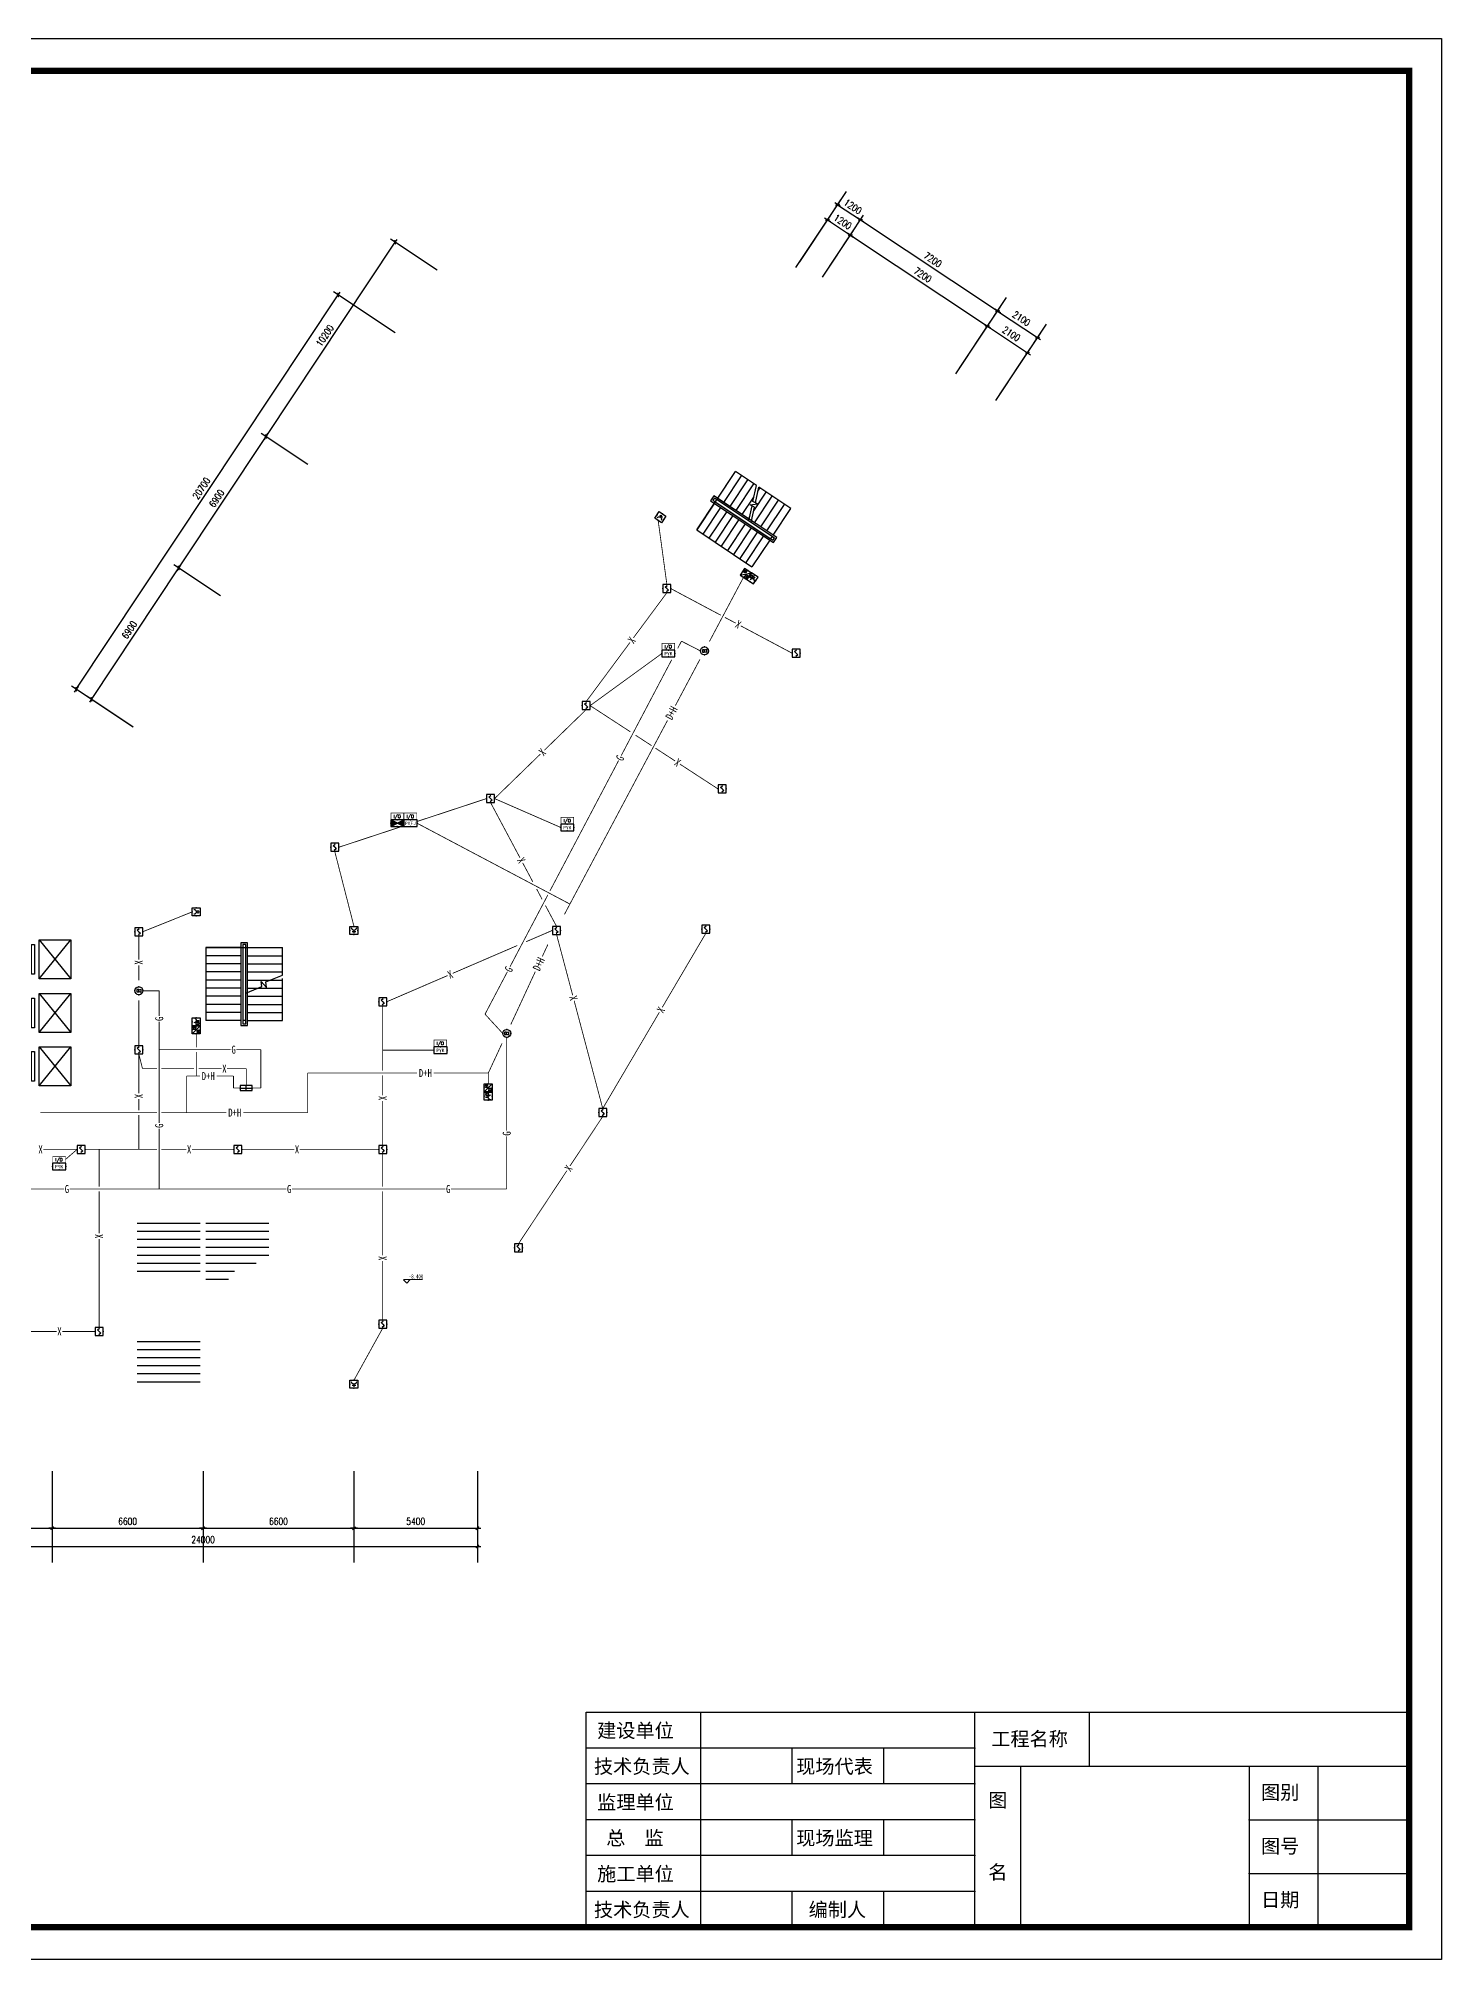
# Model space of a CAD drawing. Extents: x -149393 to 1177518, y -366685 to 296590.
# Drawn here: x 165280 to 226648, y -186685 to -102676 of the extents above; entities that cross this region are included whole.
import ezdxf
from ezdxf.enums import TextEntityAlignment as Align

# ---------------------------------------------------------------- set-up
doc = ezdxf.new("R2010")
doc.units = 0
doc.header["$LTSCALE"] = 1000
doc.header["$MEASUREMENT"] = 0
doc.linetypes.add('常规', pattern=[20, 10, 0, 10])
doc.layers.get('0').update_dxf_attribs({"linetype": 'CONTINUOUS'})
for name, color, linetype in [('AXIS', 3, 'CONTINUOUS'), ('DOTE', 1, 'CONTINUOUS'), ('EQUIP-消防', 3, 'CONTINUOUS'), ('EQUIP-箱柜', 3, 'CONTINUOUS'), ('PUB_TITLE', 253, 'CONTINUOUS'), ('SIG_TEXT', 7, 'CONTINUOUS'), ('STAIR', 2, 'CONTINUOUS'), ('TEL_SYMB', 3, 'CONTINUOUS'), ('TEL_TEXT', 7, 'CONTINUOUS'), ('WALL', 9, 'CONTINUOUS'), ('WIRE-消防', 3, '常规')]:
    doc.layers.add(name, color=color, linetype=linetype)
doc.styles.add('_TCH_LABEL', font='COMPLEX', dxfattribs={"bigfont": 'GBCBIG'})
doc.styles.add('_TEL_DIM', font='', dxfattribs={"width": 0.8, "height": 3.5})
doc.styles.add('DIM_FONT', font='SIMPLEX.shx', dxfattribs={"width": 0.8})
doc.styles.add('HZ', font='')
doc.styles.get("Standard").update_dxf_attribs({"font": 'gbenor.shx', "bigfont": 'gbcbig.shx'})
doc.styles.add('宋体', font='')
doc.styles.get('_TEL_DIM').set_extended_font_data('SimSun')
doc.styles.get('HZ').set_extended_font_data('SimSun')
doc.styles.get('宋体').set_extended_font_data('SimSun')
doc.dimstyles.new('DIMN', dxfattribs={"dimtxt": 300, "dimasz": 1, "dimexe": 250, "dimexo": 300, "dimgap": 150, "dimtad": 1, "dimdec": 0, "dimdsep": 46, "dimtxsty": 'DIM_FONT', "dimblk": '_DIMX', "dimcen": 2.5, "dimclrt": 7, "dimadec": 0, "dimazin": 0, "dimtfac": 1, "dimtdec": 0, "dimtix": 1, "dimtmove": 2, "dimatfit": 3, "dimldrblk": '_DIMX', "dimfxl": 1, "dimtolj": 1, "dimarcsym": 0})

# ---------------------------------------------------------------- blocks, each defined once
blk = doc.blocks.new('_DIMX')
blk.add_line((-150, 0), (150, 0))
at = {"const_width": 50}
blk.add_lwpolyline([(-70, -70), (70, 70)], dxfattribs=at)
blk = doc.blocks.new('A$C1AEF7971')
at = {"layer": 'STAIR', "color": 59}
for p, q in [((2324, 4191), (0, 2448)), ((2130, 2297), (1291, 3416)), ((2388, 2491), (1549, 3610)), ((2646, 2685), (1807, 3803)), ((2905, 2878), (2065, 3997)), ((3163, 3072), (2324, 4191)), ((2324, 4191), (4160, 1743)), ((1097, 1523), (258, 2642)), ((1355, 1716), (516, 2835)), ((3321, 3190), (681, 1211)), ((1614, 1910), (775, 3029)), ((3306, 3090), (782, 1197)), ((839, 1000), (3478, 2980)), ((853, 1101), (3378, 2994)), ((3206, 3015), (882, 1272)), ((1872, 2104), (1033, 3223)), ((1935, 1912), (3278, 2919)), ((3062, 2668), (3902, 1549)), ((3378, 2994), (3306, 3090)), ((3478, 2980), (3321, 3190)), ((3321, 2862), (4160, 1743)), ((839, 1329), (0, 2448)), ((954, 1176), (1832, 1835)), ((1771, 1700), (2611, 581)), ((1832, 1835), (2420, 1473)), ((1935, 1912), (2510, 1558)), ((2030, 1893), (2085, 1819)), ((2288, 2087), (2833, 1360)), ((2546, 2281), (3385, 1162)), ((2804, 2474), (3643, 1355)), ((3282, 1084), (4160, 1743)), ((681, 1211), (839, 1000)), ((782, 1197), (853, 1101)), ((954, 1176), (882, 1272)), ((997, 1119), (1836, 0)), ((1255, 1312), (2094, 194)), ((1513, 1506), (2352, 387)), ((1836, 0), (3179, 1007)), ((2280, 1559), (2869, 775)), ((2420, 1473), (2575, 1620)), ((2575, 1620), (2511, 1305)), ((2511, 1305), (2673, 1458)), ((2583, 1373), (3179, 1007)), ((2673, 1458), (3282, 1084)), ((3028, 1099), (3127, 968))]:
    blk.add_line(p, q, dxfattribs=at)
at = {"layer": 'TEL_SYMB', "color": 59, "elevation": 1793}
blk.add_lwpolyline([(312, 1763, 0, 0, 0), (3339, 4033, 0, 0, 0), (4292, 2761, 0, 0, 0), (2973, 1771, 95.6, 0, 0), (2686, 1556, 0, 0, 0)], format="xyseb", dxfattribs=at)
at = {"layer": 'TEL_SYMB', "color": 59}
blk.add_lwpolyline([(1266, 491, 0, 0, 0), (2141, 1148, 95.6, 0, 0), (2428, 1363, 0, 0, 0)], format="xyseb", dxfattribs=at)
blk = doc.blocks.new('$equip$00001423')
for p, q in [((0.75, 0.6), (-0.75, 0.6)), ((-0.75, 0.6), (-0.75, 0)), ((-0.75, 0.3), (0.75, 0.3)), ((-0.75, 0), (0.75, 0)), ((0, 0), (0, 0.6)), ((0.75, 0), (0.75, 0.6))]:
    blk.add_line(p, q)
for p in [(-0.75, 0.3), (0, 0.6), (0, 0), (0.75, 0.3)]:
    blk.add_point(p)
at = {"style": '_TCH_LABEL', "flags": 9}
blk.add_attdef('A', (0, 0), '', height=0.00002, dxfattribs=at)
blk = doc.blocks.new('$equip_U$00000103(cyc-PC)')
for p, q in [((0.5, 0.5), (-0.5, 0.5)), ((-0.5, 0.5), (-0.5, -0.5)), ((-0.2, 0.2), (0.05, 0.4)), ((0, 0), (-0.2, 0.2)), ((0, 0), (0.2, -0.2)), ((0.5, -0.5), (0.5, 0.5)), ((-0.5, -0.5), (0.5, -0.5)), ((0.2, -0.2), (-0.05, -0.4))]:
    blk.add_line(p, q)
for p in [(-0.5, 0), (0, 0.5), (0.5, 0), (0, -0.5)]:
    blk.add_point(p)
at = {"color": 7, "style": '_TEL_DIM', "flags": 1}
blk.add_attdef('A', text='', height=0.00002, dxfattribs=at).set_placement((0, 0), align=Align.MIDDLE_CENTER)
blk = doc.blocks.new('$equip_U$00000105(cyc-PC)')
for p, q in [((0.5, 1), (-0.5, 1)), ((-0.5, 1), (-0.5, 0)), ((-0.5, 0), (0.5, 0)), ((-0.17, 0.5), (-0.17, 0.15)), ((0.5, 0), (0.5, 1))]:
    blk.add_line(p, q)
for radius in [0.226, 0.113]:
    blk.add_circle((0.23, 0.36), radius)
blk.add_arc((-0.17, 0.8), 0.3, 180, 0)
for p in [(-0.5, 0.5), (0, 1), (0, 0), (0.5, 0.5)]:
    blk.add_point(p)
at = {"color": 7, "style": '_TEL_DIM', "flags": 1}
blk.add_attdef('A', text='', height=0.00002, dxfattribs=at).set_placement((0, 0), align=Align.MIDDLE_CENTER)
blk = doc.blocks.new('$equip_U$00000107(cyc-PC)')
for p, q in [((-0.5, 1), (-0.5, 0)), ((0.5, 1), (-0.5, 0)), ((0.5, 1), (-0.5, 1)), ((-0.5, 0), (0.5, 0)), ((-0.27, 0.87, 0), (-0.42, 0.87, 0)), ((-0.42, 0.87, 0), (-0.42, 0.57, 0)), ((-0.42, 0.57, 0), (-0.27, 0.57, 0)), ((-0.27, 0.82, 0), (-0.07, 0.92, 0)), ((-0.27, 0.57, 0), (-0.27, 0.87, 0)), ((-0.07, 0.52, 0), (-0.27, 0.62, 0)), ((-0.07, 0.92, 0), (-0.07, 0.52, 0)), ((0.11, 0.16), (0.34, 0.4)), ((0.11, 0.4), (0.34, 0.16)), ((0.5, 0), (0.5, 1))]:
    blk.add_line(p, q)
blk.add_circle((0.22, 0.28), 0.169)
for p in [(-0.5, 0.5), (0, 1), (0, 0), (0.5, 0.5)]:
    blk.add_point(p)
at = {"color": 7, "style": '_TEL_DIM', "flags": 1}
blk.add_attdef('A', text='', height=0.00002, dxfattribs=at).set_placement((0, 0), align=Align.MIDDLE_CENTER)
blk = doc.blocks.new('$equip$00001635')
for p, q in [((-0.01, -0.35, 0), (-0.26, -0.35, 0)), ((-0.26, -0.35, 0), (-0.26, -0.65, 0)), ((-0.26, -0.65, 0), (-0.01, -0.65, 0)), ((-0.01, -0.4, 0), (0.24, -0.3, 0)), ((-0.01, -0.65, 0), (-0.01, -0.35, 0)), ((0.24, -0.7, 0), (-0.01, -0.6, 0)), ((0.24, -0.3, 0), (0.24, -0.7, 0))]:
    blk.add_line(p, q)
blk.add_circle((0, -0.5), 0.5)
at = {"flags": 9}
blk.add_attdef('A', (0, 0), '', height=0.00002, dxfattribs=at)
blk.add_attdef('B', text='', height=0.4, dxfattribs=at).set_placement((0.85, -0.68), align=Align.MIDDLE_CENTER)
blk = doc.blocks.new('$equip_U$00000115(cyc-PC)')
for p in [(0.01, 0.5, 0), (-0.49, 0, 0), (0.01, -0.5, 0), (0.51, 0, 0)]:
    blk.add_point(p)
blk.add_blockref('$equip$00001635', (0.01, 0.5, 0))
at = {"color": 7, "style": '_TEL_DIM', "flags": 1}
blk.add_attdef('A', text='', height=0.00002, dxfattribs=at).set_placement((0, 0), align=Align.MIDDLE_CENTER)
blk = doc.blocks.new('$equip_U$00000302(cyc-PC)')
for p, q in [((0.5, 0.5), (-0.5, 0.5)), ((-0.5, 0.5), (-0.5, -0.5)), ((0, 0), (0, -0.35)), ((0.5, -0.5), (0.5, 0.5)), ((-0.5, -0.5), (0.5, -0.5)), ((-0.22, -0.17), (0.22, -0.17))]:
    blk.add_line(p, q)
blk.add_arc((0, 0.3), 0.3, 180, 0)
for p in [(-0.5, 0), (0, 0.5), (0.5, 0), (0, -0.5)]:
    blk.add_point(p)
at = {"color": 7, "style": '_TEL_DIM', "flags": 1}
blk.add_attdef('A', text='', height=0.00002, dxfattribs=at).set_placement((0, 0), align=Align.MIDDLE_CENTER)
blk = doc.blocks.new('$equip_U$00000093(zhengbolin)')
at = {"color": 0, "linetype": 'Continuous', "const_width": 0.0557}
blk.add_lwpolyline([(0.65, 0.65), (-0.65, 0.65), (-0.65, 0), (0.65, 0)], close=True, dxfattribs=at)
at = {"color": 7, "style": '_TCH_LABEL'}
blk.add_attdef('$TEXT$', text='', height=0.334, dxfattribs=at).set_placement((-0.01, 0.3), align=Align.MIDDLE_CENTER)
at = {"color": 7, "style": '_TEL_DIM', "flags": 1}
for tag in ['A', 'REMARK']:
    blk.add_attdef(tag, text='', height=0.000025, dxfattribs=at).set_placement((0, 0), align=Align.MIDDLE_CENTER)
blk = doc.blocks.new('$equip$00001929')
for p, q in [((0.65, 0.65), (-0.65, 0.65)), ((-0.65, 0.65), (-0.65, 0)), ((-0.65, 0), (0.65, 0)), ((0.65, 0), (0.65, 0.65))]:
    blk.add_line(p, q)
for p in [(-0.65, 0.33), (0, 0.65), (0, 0), (0.65, 0.33)]:
    blk.add_point(p)
at = {"color": 7, "style": '_TEL_DIM'}
blk.add_attdef('$TEXT$', text='', height=0.34, dxfattribs=at).set_placement((0.01, 0.34), align=Align.MIDDLE_CENTER)
at = {"color": 7, "style": '_TEL_DIM', "flags": 1}
blk.add_attdef('A', text='', height=0.00002, dxfattribs=at).set_placement((0, 0), align=Align.MIDDLE_CENTER)
blk = doc.blocks.new('$equip$00001917')
for p, q in [((0.65, 0.33), (-0.65, 0.33)), ((0.65, 0.33), (-0.65, -0.33)), ((-0.65, 0.33), (0.65, -0.33)), ((-0.65, 0.33), (-0.65, -0.33)), ((0.65, -0.33), (0.65, 0.33)), ((-0.65, -0.33), (0.65, -0.33))]:
    blk.add_line(p, q)
for p in [(-0.65, 0), (0, 0.33), (0.65, 0), (0, -0.33)]:
    blk.add_point(p)
for points in [[(-0.65, 0.33), (0, 0), (-0.65, -0.33)], [(0.65, 0.33), (0, 0), (0.65, -0.33)]]:
    blk.add_solid(points)
at = {"layer": 'TEL_TEXT', "style": '_TEL_DIM', "flags": 1}
blk.add_attdef('A', text='', height=0.00002, dxfattribs=at).set_placement((0, 0), align=Align.MIDDLE_CENTER)
blk = doc.blocks.new('会签栏')
at = {"layer": 'PUB_TITLE', "color": 4, "lineweight": 30}
blk.add_lwpolyline([(-18000, 0), (-18000, 4700), (0, 4700)], dxfattribs=at)
at = {"layer": 'PUB_TITLE', "color": 4}
for points in [[(-15500, 4700), (-15500, 0)], [(-9500, 0), (-9500, 4700)], [(-7000, 4700), (-7000, 3525)], [(-9500, 3917), (-18000, 3917)], [(-13500, 3917), (-13500, 3133)], [(-11500, 3917), (-11500, 3133)], [(-9500, 3525), (0, 3525)], [(-8500, 3525), (-8500, 0)], [(-3500, 3525), (-3500, 0)], [(-2000, 3525), (-2000, 0)], [(-9500, 3133), (-18000, 3133)], [(-9500, 2350), (-18000, 2350)], [(-13500, 2350), (-13500, 1567)], [(-11500, 2350), (-11500, 1567)], [(-3500, 2350), (0, 2350)], [(-9500, 1567), (-18000, 1567)], [(-3500, 1175), (0, 1175)], [(-9500, 783), (-18000, 783)], [(-13500, 783), (-13500, 0)], [(-11500, 783), (-11500, 0)]]:
    blk.add_lwpolyline(points, dxfattribs=at)
at = {"layer": 'PUB_TITLE'}
for p in [(-9500, 3917), (-9500, 3133), (-9500, 2350), (-9500, 1567), (-3500, 1175), (-9500, 783)]:
    blk.add_point(p, dxfattribs=at)
at = {"layer": 'PUB_TITLE', "color": 4}
blk.add_point((-3500, 2350), dxfattribs=at)
at = {"lineweight": -3, "style": '宋体'}
for s, p in [('建设单位', (-17758, 4147)), ('工程名称', (-9140, 3965)), ('技术负责人', (-17828, 3363)), ('现场代表', (-13405, 3363)), ('图', (-9206, 2624)), ('图别', (-3241, 2796)), ('监理单位', (-17758, 2580)), ('总  监', (-17560, 1797)), ('现场监理', (-13405, 1797)), ('图号', (-3241, 1621)), ('施工单位', (-17758, 1013)), ('名', (-9206, 1049)), ('技术负责人', (-17828, 230)), ('编制人', (-13134, 230)), ('日期', (-3241, 446))]:
    blk.add_text(s, height=307, dxfattribs=at).set_placement(p)
blk = doc.blocks.new('GJGHJGHJ')
at = {"color": 59}
for p, q in [((164876.1, -78848.7), (166266.3, -80548.7)), ((164876.1, -80548.7), (166266.3, -78848.7)), ((162822, -80787.4), (161986.9, -80787.8)), ((161986.9, -80787.8), (162135.3, -80937.7)), ((162135.3, -80937.7), (162287.4, -80787.6)), ((164876.1, -81188.7), (166266.3, -82888.7)), ((164876.1, -82888.7), (166266.3, -81188.7)), ((164876.1, -83528.7), (166266.3, -85228.7)), ((164876.1, -85228.7), (166266.3, -83528.7)), ((181648.8, -93703.3), (180813.6, -93703.8)), ((180813.6, -93703.8), (180962.1, -93853.6)), ((180962.1, -93853.6), (181114.2, -93703.6))]:
    blk.add_line(p, q, dxfattribs=at)
for points in [[(164876.1, -78848.7), (166266.3, -78848.7), (166266.3, -80548.7), (164876.1, -80548.7)], [(164546.1, -79048.7), (164674.6, -79048.7), (164674.6, -80348.7), (164546.1, -80348.7)], [(164546.1, -81388.7), (164674.6, -81388.7), (164674.6, -82688.7), (164546.1, -82688.7)], [(164876.1, -81188.7), (166266.3, -81188.7), (166266.3, -82888.7), (164876.1, -82888.7)], [(164546.1, -83728.7), (164674.6, -83728.7), (164674.6, -85028.7), (164546.1, -85028.7)], [(164876.1, -83528.7), (166266.3, -83528.7), (166266.3, -85228.7), (164876.1, -85228.7)]]:
    blk.add_lwpolyline(points, close=True, dxfattribs=at)
at = {"layer": 'AXIS'}
for p, q in [((197977, -49445.7), (200190.6, -46114)), ((204973.6, -54094.2), (207187.1, -50762.5)), ((206722.7, -55256.3), (208936.3, -51924.6)), ((132126.5, -64889.7), (128926.5, -67289.7)), ((134106.5, -67529.7), (130906.5, -69929.7)), ((134106.5, -67529.7), (130906.5, -69929.7)), ((139146.5, -74249.7), (135946.5, -76649.7)), ((133771.7, -78948.7), (129771.7, -78948.7)), ((143466.5, -80009.7), (140266.5, -82409.7)), ((133771.7, -85548.7), (129771.7, -85548.7)), ((133771.7, -85548.7), (129771.7, -85548.7)), ((133771.7, -90948.7), (129771.7, -90948.7)), ((133771.7, -90948.7), (129771.7, -90948.7)), ((133771.7, -98748.7), (129771.7, -98748.7)), ((160049.8, -102074.4), (160049.8, -106074.4)), ((165449.8, -102074.4), (165449.8, -106074.4)), ((172049.8, -102074.4), (172049.8, -106074.4)), ((178649.8, -102074.4), (178649.8, -106074.4)), ((184049.8, -102074.4), (184049.8, -106074.4))]:
    blk.add_line(p, q, dxfattribs=at)
at = {"layer": 'DOTE', "color": 59}
for p, q in [((171929.8, -91248.7), (169169.8, -91248.7)), ((174929.8, -91248.7), (172169.8, -91248.7)), ((171929.8, -91598.7), (169169.8, -91598.7)), ((171929.8, -91948.7), (169169.8, -91948.7)), ((171929.8, -92298.7), (169169.8, -92298.7)), ((174929.8, -91598.7), (172169.8, -91598.7)), ((174929.8, -91948.7), (172169.8, -91948.7)), ((174929.8, -92298.7), (172169.8, -92298.7)), ((171929.8, -92648.7), (169169.8, -92648.7)), ((171929.8, -92998.7), (169169.8, -92998.7)), ((174929.8, -92648.7), (172169.8, -92648.7)), ((174373.5, -92998.7), (172169.8, -92998.7)), ((171929.8, -93348.7), (169169.8, -93348.7)), ((173419.4, -93348.7), (172169.8, -93348.7)), ((173156.1, -93698.7), (172169.8, -93698.7)), ((171929.8, -96428.7), (169169.8, -96428.7)), ((171929.8, -96778.7), (169169.8, -96778.7)), ((171929.8, -97128.7), (169169.8, -97128.7)), ((171929.8, -97478.7), (169169.8, -97478.7)), ((171929.8, -97828.7), (169169.8, -97828.7)), ((171929.8, -98178.7), (169169.8, -98178.7))]:
    blk.add_line(p, q, dxfattribs=at)
at = {"layer": 'STAIR', "color": 59}
for p, q in [((143632.5, -56410.1), (141308.9, -58152.9)), ((143697.1, -58109.9), (142858, -56991.1)), ((143955.3, -57916.2), (143116.2, -56797.4)), ((144213.5, -57722.6), (143374.4, -56603.8)), ((144471.7, -57529), (143632.5, -56410.1)), ((143632.5, -56410.1), (145468.5, -58858.1)), ((142406.2, -59078.1), (141567, -57959.3)), ((142664.3, -58884.4), (141825.2, -57765.6)), ((144629.4, -57410.6), (141990.2, -59390.1)), ((142922.5, -58690.8), (142083.4, -57572)), ((144615.1, -57511), (142090.6, -59404.4)), ((142148, -59600.4), (144787.2, -57621)), ((142162.3, -59500), (144686.8, -57606.7)), ((144514.7, -57586.3), (142191, -59329.1)), ((143180.7, -58497.2), (142341.6, -57378.3)), ((143438.9, -58303.5), (142599.8, -57184.7)), ((143243.6, -58689.1), (144586.4, -57682)), ((144371.2, -57933), (145210.4, -59051.8)), ((144686.8, -57606.7), (144615.1, -57511)), ((144787.2, -57621), (144629.4, -57410.6)), ((144629.4, -57739.3), (145468.5, -58858.1)), ((142148, -59271.7), (141308.9, -58152.9)), ((142262.7, -59424.7), (143140.8, -58766.2)), ((143140.8, -58766.2), (143729.2, -59127.7)), ((143243.6, -58689.1), (143819.1, -59042.7)), ((143338.5, -58707.5), (143393.9, -58781.4)), ((143596.7, -58513.9), (144142.2, -59241.2)), ((143854.9, -58320.3), (144694, -59439.1)), ((144113.1, -58126.6), (144952.2, -59245.4)), ((141990.2, -59390.1), (142148, -59600.4)), ((142090.6, -59404.4), (142162.3, -59500)), ((142262.7, -59424.7), (142191, -59329.1)), ((142305.7, -59482.1), (143144.9, -60600.9)), ((142563.9, -59288.5), (143403, -60407.3)), ((142822.1, -59094.8), (143661.2, -60213.6)), ((143080.3, -58901.2), (143919.4, -60020)), ((143144.9, -60600.9), (144487.7, -59593.8)), ((143589.1, -59041.6), (144177.6, -59826.3)), ((143729.2, -59127.7), (143884.1, -58981.1)), ((143884.1, -58981.1), (143819.6, -59296.1)), ((143819.6, -59296.1), (143981.7, -59142.6)), ((143891.9, -59227.7), (144487.7, -59593.8)), ((143981.7, -59142.6), (144590.5, -59516.7)), ((144337.3, -59501.4), (144435.8, -59632.7)), ((144590.5, -59516.7), (145468.5, -58858.1)), ((172169.8, -79185.4), (172169.8, -82374.8)), ((173705.4, -79185.4), (172169.8, -79185.4)), ((172169.8, -79185.4), (175529.8, -79185.4)), ((173705.4, -79539.8), (172169.8, -79539.8)), ((173994.1, -78968.9), (173705.4, -78968.9)), ((173705.4, -78968.9), (173705.4, -82591.4)), ((173915.4, -79047.6), (173784.1, -79047.6)), ((173784.1, -79047.6), (173784.1, -82512.6)), ((173784.1, -79185.4), (173784.1, -82374.8)), ((173915.4, -82512.6), (173915.4, -79047.6)), ((173915.4, -81028.5), (173915.4, -79185.4)), ((173994.1, -82591.4), (173994.1, -78968.9)), ((173994.1, -79185.4), (175529.8, -79185.4)), ((173994.1, -79539.8), (175529.8, -79539.8)), ((175529.8, -80390.6), (175529.8, -79185.4)), ((173705.4, -79894.2), (172169.8, -79894.2)), ((173705.4, -80248.6), (172169.8, -80248.6)), ((173705.4, -80602.9), (172169.8, -80602.9)), ((173994.1, -79894.2), (175529.8, -79894.2)), ((173994.1, -80248.6), (175529.8, -80248.6)), ((173994.1, -80602.9), (174992.4, -80602.9)), ((174800.1, -80678.9), (175529.8, -80390.6)), ((174992.4, -80602.9), (175529.8, -80602.9)), ((175529.8, -82374.8), (175529.8, -80531.7)), ((173705.4, -80957.3), (172169.8, -80957.3)), ((173705.4, -81311.7), (172169.8, -81311.7)), ((173915.4, -81169.6), (174620.7, -80890.9)), ((173915.4, -82374.8), (173915.4, -81169.6)), ((173994.1, -80957.3), (174452.7, -80957.3)), ((173994.1, -81311.7), (175529.8, -81311.7)), ((174452.7, -80957.3), (175529.8, -80957.3)), ((174620.7, -80890.9), (174593.9, -80658.3)), ((174593.9, -80658.3), (174828.1, -80922.4)), ((174828.1, -80922.4), (174800.1, -80678.9)), ((173705.4, -81666.1), (172169.8, -81666.1)), ((173705.4, -82020.4), (172169.8, -82020.4)), ((173994.1, -81666.1), (175529.8, -81666.1)), ((173994.1, -82020.4), (175529.8, -82020.4)), ((173705.4, -82374.8), (172169.8, -82374.8)), ((173705.4, -82591.4), (173994.1, -82591.4)), ((173915.4, -82374.8), (173784.1, -82374.8)), ((173784.1, -82512.6), (173915.4, -82512.6)), ((173994.1, -82374.8), (175529.8, -82374.8)), ((157349.8, -83858), (156488.7, -85259.5)), ((159116.9, -86404.1), (157285.6, -83962.6)), ((159068.3, -86140), (157349.8, -83858)), ((155874.5, -86259), (157879.9, -84754.9)), ((156544.8, -85318.7), (157669.9, -84474.9)), ((156871.8, -84636), (157459.9, -84194.9)), ((156264.3, -85624.6), (155461.7, -86930.8)), ((155545.8, -86943), (158089.9, -85034.9)), ((155755.8, -87223), (158299.9, -85314.9)), ((155965.7, -87503), (158509.9, -85594.9)), ((156737.7, -85522.5), (156030.7, -85377.8)), ((156030.7, -85377.8), (156264.3, -85624.6)), ((156488.7, -85259.5), (156737.7, -85522.5)), ((153937.6, -89899.1), (158929.9, -86154.9)), ((156175.7, -87783.1), (158719.9, -85874.9)), ((156714.5, -87379), (158719.9, -85874.9)), ((152953.8, -88887), (155449.8, -87015)), ((153259.8, -89095), (155659.8, -87295)), ((155413.7, -86966.8), (155509.7, -86894.8)), ((156289.6, -88135.1), (155413.7, -86966.8)), ((156385.6, -88063.1), (155509.7, -86894.8)), ((153469.7, -89375.1), (155869.7, -87575)), ((153679.6, -89655.1), (156079.7, -87855.1)), ((153737.1, -89931.8), (152953.8, -88887)), ((153833.1, -89859.8), (153049.8, -88815))]:
    blk.add_line(p, q, dxfattribs=at)
at = {"layer": 'TEL_SYMB', "color": 59, "elevation": 1793}
blk.add_lwpolyline([(141620.8, -58837.8, 0, 0, 0), (144647.4, -56567.9, 0, 0, 0), (145601.2, -57839.7, 0, 0, 0), (144281.6, -58829.5, 95.6, 0, 0), (143994.7, -59044.6, 0, 0, 0)], format="xyseb", dxfattribs=at)
at = {"layer": 'TEL_SYMB', "color": 59}
for points in [[(142574.7, -60109.6, 0, 0, 0), (143449.7, -59453.4, 95.6, 0, 0), (143736.5, -59238.3, 0, 0, 0)], [(174722.6, -82552, 0, 0, 0), (174722.6, -81351.1, 105, 0, 0), (174722.6, -80957.3, 0, 0, 0)]]:
    blk.add_lwpolyline(points, format="xyseb", dxfattribs=at)
at = {"rotation": 109.501830446718}
blk.add_blockref('A$C1AEF7971', (198364.8, -61709.4), dxfattribs=at)
at = {"color": 59, "style": 'HZ', "width": 0.7}
for p in [(162223.3, -80739.8), (181050, -93655.8)]:
    blk.add_text('-8.400', height=183.52, dxfattribs=at).set_placement(p)
at = {"layer": 'AXIS'}
for p1, p2, distance in [((197977, -49445.7), (198976.5, -50109.7), 3300), ((197977, -49445.7), (198976.5, -50109.7), 2500), ((141257.6, -51492.6), (142857.6, -50292.6), 3300), ((198976.5, -50109.7), (204973.6, -54094.2), 3300), ((198976.5, -50109.7), (204973.6, -54094.2), 2500), ((135977.6, -55452.6), (141257.6, -51492.6), 3300), ((141257.6, -51492.6), (142857.6, -50292.6), 2500), ((176886.5, -58217.8), (182531.1, -49722), 2500), ((135977.6, -55452.6), (141257.6, -51492.6), 2500), ((169249.7, -69712.2), (180704.9, -52470.7), 3300), ((204973.6, -54094.2), (206722.7, -55256.3), 3300), ((204973.6, -54094.2), (206722.7, -55256.3), 2500), ((130697.6, -59412.6), (135977.6, -55452.6), 3300), ((130697.6, -59412.6), (135977.6, -55452.6), 2500), ((173068.1, -63965), (176886.5, -58217.8), 2500), ((169249.7, -69712.2), (173068.1, -63965), 2500), ((132126.5, -64889.7), (152106.6, -91529.7), -3300), ((132126.5, -64889.7), (134106.5, -67529.7), -2500), ((134106.5, -67529.7), (139146.5, -74249.7), -2500), ((139146.5, -74249.7), (143466.5, -80009.7), -2500), ((133471.7, -98748.7), (133471.7, -78948.7), 3000), ((133771.7, -85548.7), (133771.7, -78948.7), 2500), ((143466.5, -80009.7), (147786.5, -85769.7), -2500), ((133771.7, -90948.7), (133771.7, -85548.7), 2500), ((147786.5, -85769.7), (152106.6, -91529.7), -2500), ((133771.7, -98748.7), (133771.7, -90948.7), 2500), ((160049.8, -102074.4), (165449.8, -102074.4), -2500), ((160049.8, -102074.4), (184049.8, -102074.4), -3300), ((165449.8, -102074.4), (172049.8, -102074.4), -2500), ((172049.8, -102074.4), (178649.8, -102074.4), -2500), ((178649.8, -102074.4), (184049.8, -102074.4), -2500)]:
    blk.add_aligned_dim(p1=p1, p2=p2, distance=distance, dimstyle='DIMN', dxfattribs=at).render()

msp = doc.modelspace()

# ---------------------------------------------------------------- linework, layer by layer
at = {"layer": 'PUB_TITLE'}
msp.add_lwpolyline([(107847.9, -102676.1), (226647.9, -102676.1), (226647.9, -186684.6), (107847.9, -186684.6)], close=True, dxfattribs=at)
at = {"layer": 'PUB_TITLE', "const_width": 270.7}
msp.add_lwpolyline([(114919.4, -104090.4), (225233.6, -104090.4), (225233.6, -185270.4), (114919.4, -185270.4), (114919.4, -104090.4)], close=True, dxfattribs=at)
at = {"layer": 'WIRE-消防', "linetype": '常规', "const_width": 35}
for points in [[(192767.6, -126561.8), (192385.6, -123758.5)], [(192942.6, -126736.8), (195124.1, -127898.2)], [(191300.4, -128891.2), (192767.6, -126911.8)], [(195300.7, -127992.1), (195778.1, -128246.3)], [(195993.7, -128361.1), (198243.7, -129558.8)], [(189235.7, -131676.7), (191154.9, -129087.4)], [(189410.7, -131851.7), (192544.5, -129573.9)], [(189410.7, -131851.7), (191169.7, -132997.6)], [(189235.7, -132026.7), (187407.4, -133802.1)], [(191398.6, -133146.7), (192094.2, -133599.8)], [(187232.2, -133972.3), (185230.3, -135916.4)], [(192262.5, -133709.4), (193130.9, -134275.2)], [(193335.6, -134408.5), (195006.1, -135496.7)], [(184880.3, -135916.4), (181833.5, -136919.7)], [(186343.2, -138507.6), (185055.3, -136091.4)], [(185230.3, -135916.4), (188123.7, -137179.3)], [(181183.5, -137133.7), (178414.1, -138045.6)], [(179081.2, -141503.3), (178239.1, -138220.6)], [(186902.8, -139557.4), (186458.1, -138723.2)], [(187311.2, -140323.6), (187070.7, -139872.4)], [(169845.2, -141737.8), (172011.2, -140870)], [(187939.7, -141502.9), (187455.7, -140594.7)], [(169670.2, -141912.8), (169670.2, -142958.1)], [(186613.2, -142174), (187764.7, -141677.9)], [(188648.2, -144523.1), (187939.7, -141852.9)], [(192561.2, -145050.4), (194473.5, -141800.7)], [(183399.1, -143558.7), (186222.6, -142342.3)], [(169670.2, -143202.4), (169670.2, -143858.9)], [(180511.8, -144802.6), (183174.8, -143655.3)], [(169670.2, -144734), (169670.2, -146728.5)], [(180336.8, -147817.7), (180336.8, -144977.6)], [(189960.6, -149469.6), (188710.9, -144759.2)], [(189960.6, -149469.6), (192437.3, -145260.9)], [(182573.4, -146917.4), (180336.8, -146917.4)], [(169670.2, -147078.5), (169670.2, -148806)], [(169670.2, -147078.5), (169833.9, -147726.5)], [(170462.9, -147726.5), (169833.9, -147726.5)], [(172086.2, -147726.5), (170662.9, -147726.5)], [(173290.3, -147726.5), (172286.2, -147726.5)], [(174371.2, -147726.5), (173534.6, -147726.5)], [(174371.2, -148468.2), (174371.2, -147726.5)], [(180336.8, -148891.9), (180336.8, -148017.7)], [(169670.2, -149050.3), (169670.2, -149547.2)], [(180336.8, -151083.5), (180336.8, -149136.1)], [(169670.2, -149747.2), (169670.2, -151258.5)], [(188529.3, -151980.9), (189960.6, -149819.6)], [(165495.7, -151258.5), (166971.8, -151258.5)], [(166465, -151695.5), (166971.8, -151258.5)], [(167321.8, -151258.5), (170462.9, -151258.5)], [(167934.4, -152889.3), (167934.4, -151258.5)], [(170662.9, -151258.5), (171749.3, -151258.5)], [(171993.6, -151258.5), (173825, -151258.5)], [(174175, -151258.5), (176468, -151258.5)], [(176712.2, -151258.5), (180161.8, -151258.5)], [(180336.8, -152889.3), (180336.8, -151433.5)], [(186272.7, -155388.4), (188394.5, -152184.5)], [(167934.4, -154932.9), (167934.4, -153089.3)], [(180336.8, -155892.8), (180336.8, -153089.3)], [(167934.4, -159043.6), (167934.4, -155177.2)], [(180336.8, -158727.4), (180336.8, -156137)], [(162913.9, -159218.6), (166078.3, -159218.6)], [(166322.5, -159218.6), (167759.4, -159218.6)], [(179081.2, -161348.2), (180336.8, -159077.4)]]:
    msp.add_lwpolyline(points, dxfattribs=at)
at = {"layer": 'WIRE-消防', "color": 0, "linetype": '常规', "const_width": 35}
for points in [[(196119, -126239), (194629.4, -129042.2)], [(194213.8, -129824.2), (193137.8, -131849.2)], [(192793.9, -132496.3), (188285.9, -140979.6)], [(181840.5, -136994.5), (188525.6, -140528.4)], [(187561.4, -142296.9), (187318.6, -142820.7)], [(187010.5, -143485.4), (185939.5, -145796.1)], [(172186.2, -146204.8), (172186.2, -146794.5)], [(172186.2, -146994.5), (172186.2, -148051.2)], [(185556.3, -146623), (184956.2, -147917.7)], [(172186.2, -148051.2), (171766.5, -148051.2)], [(171766.5, -148051.2), (171766.5, -149647.2)], [(172186.2, -148051.2), (172340.1, -148051.2)], [(173072.8, -148051.2), (173810.3, -148051.2)], [(173810.3, -148573.2), (173810.3, -148051.2)], [(174108.7, -148573.2), (173810.3, -148573.2)], [(177052.5, -147917.7), (177052.5, -149647.2)], [(181836.6, -147917.7), (177052.5, -147917.7)], [(184366.9, -147917.7), (182569.3, -147917.7)], [(184366.9, -147917.7), (184956.2, -147917.7)], [(184956.2, -148392.9), (184956.2, -147917.7)], [(170462.9, -149647.2), (165360.4, -149647.2)], [(173503, -149647.2), (170662.9, -149647.2)], [(177052.5, -149647.2), (174235.8, -149647.2)]]:
    msp.add_lwpolyline(points, dxfattribs=at)
at = {"layer": 'WIRE-消防', "color": 2, "linetype": '常规', "const_width": 35}
for points in [[(193404.4, -129033.5), (193238.5, -129348.5)], [(194236.2, -129459.5), (193404.4, -129033.5)], [(192978.5, -129842.1), (190770.1, -134034.8)], [(190656.2, -134250.9), (187652.3, -139953.7)], [(187559.1, -140130.6), (185904.7, -143271.4)], [(185790.9, -143487.5), (184813, -145344.1)], [(169848.7, -144320.6), (170562.9, -144320.6)], [(170562.9, -145425), (170562.9, -144320.6)], [(185587.2, -146186.1), (184813, -145344.1)], [(170562.9, -146894.5), (170562.9, -145669.3)], [(170562.9, -146894.5), (170562.9, -150100.4)], [(173695.4, -146894.5), (170562.9, -146894.5)], [(175008.1, -146894.5), (173939.6, -146894.5)], [(175008.1, -148573.2), (175008.1, -146894.5)], [(185762.2, -146361.1), (185762.2, -150440.7)], [(174633.7, -148573.2), (175008.1, -148573.2)], [(170562.9, -150344.6), (170562.9, -152989.3)], [(185762.2, -150684.9), (185762.2, -152989.3)], [(166404.7, -152989.3), (160891.2, -152989.3)], [(170562.9, -152989.3), (166649, -152989.3)], [(170562.9, -152989.3), (176124.6, -152989.3)], [(176368.9, -152989.3), (183081.4, -152989.3)], [(183325.6, -152989.3), (185762.2, -152989.3)]]:
    msp.add_lwpolyline(points, dxfattribs=at)

# ---------------------------------------------------------------- block references
msp.add_blockref('GJGHJGHJ', (431.5, -63249.6))
at = {"layer": 'EQUIP-消防'}
for name, p, xscale, yscale, zscale, rotation in [('$equip_U$00000302(cyc-PC)', (192482.4, -123612.7), -350.0000000000128, 350, 350, 146.4004413602859), ('$equip_U$00000107(cyc-PC)', (196312.7, -125947.5), 350.0000000000001, 350.0000000000001, 350.0000000000001, 146.3997156942981), ('$equip_U$00000105(cyc-PC)', (196608.7, -126144.1), 350.0000000000001, 350.0000000000001, 350.0000000000001, 146.3997156942981), ('$equip$00001917', (180974.3, -136994.5), 443.5200000000186, 443.5200000000186, 443.5200000000186, 180), ('$equip_U$00000302(cyc-PC)', (172186.2, -140870), -350, 350, 350, 90), ('$equip_U$00000105(cyc-PC)', (172361.2, -145674.5), -350.0000000000015, 350, 350, 89.99971569427152), ('$equip_U$00000107(cyc-PC)', (172361.2, -146029.8), -350.0000000000015, 350, 350, 89.99971569427152), ('$equip_U$00000107(cyc-PC)', (184781.2, -148567.9), -350, 350, 350, 270), ('$equip_U$00000105(cyc-PC)', (184781.2, -148923.2), -350, 350, 350, 270)]:
    msp.add_blockref(name, p, dxfattribs=dict(at, xscale=xscale, yscale=yscale, zscale=zscale, rotation=rotation))
at = {"layer": 'EQUIP-消防', "zscale": 350}
for name, p, xscale, yscale in [('$equip_U$00000103(cyc-PC)', (192767.6, -126736.8), 350, 350), ('$equip_U$00000115(cyc-PC)', (194407.7, -129459.5), 350, 350), ('$equip_U$00000103(cyc-PC)', (198418.7, -129558.8), 350, 350), ('$equip_U$00000103(cyc-PC)', (189235.7, -131851.7), 350, 350), ('$equip_U$00000103(cyc-PC)', (185055.3, -135916.4), 350, 350), ('$equip_U$00000103(cyc-PC)', (195181.1, -135496.7), 350, 350), ('$equip_U$00000103(cyc-PC)', (178239.1, -138045.6), 350, 350), ('$equip_U$00000103(cyc-PC)', (169670.2, -141737.8), 350, 350), ('$equip_U$00000302(cyc-PC)', (179081.2, -141678.3), -350, 349.9999999999709), ('$equip_U$00000103(cyc-PC)', (187939.7, -141677.9), 350, 350), ('$equip_U$00000103(cyc-PC)', (194473.5, -141625.7), 350, 350), ('$equip_U$00000115(cyc-PC)', (169670.2, -144320.6), 350, 350), ('$equip_U$00000103(cyc-PC)', (180336.8, -144802.6), 350, 350), ('$equip_U$00000115(cyc-PC)', (185758.7, -146186.1), 350, 350), ('$equip_U$00000103(cyc-PC)', (169670.2, -146903.5), 350, 350), ('$equip_U$00000103(cyc-PC)', (189960.6, -149644.6), 350, 350), ('$equip_U$00000103(cyc-PC)', (167146.8, -151258.5), 350, 350), ('$equip_U$00000103(cyc-PC)', (174000, -151258.5), 350, 350), ('$equip_U$00000103(cyc-PC)', (180336.8, -151258.5), 350, 350), ('$equip_U$00000103(cyc-PC)', (186272.7, -155563.4), 350, 350), ('$equip_U$00000103(cyc-PC)', (180336.8, -158902.4), 350, 350), ('$equip_U$00000103(cyc-PC)', (167934.4, -159218.6), 350, 350), ('$equip_U$00000302(cyc-PC)', (179081.2, -161523.2), -350, 350)]:
    msp.add_blockref(name, p, dxfattribs=dict(at, xscale=xscale, yscale=yscale))
at = {"layer": 'EQUIP-消防', "linetype": 'ByBlock', "xscale": 427.2739717451914, "yscale": 427.2739717451914, "zscale": 427.2739717451914}
for p in [(192832.8, -129404.8, 200000), (180974.3, -136823.4), (181552.2, -136825.5), (188412, -137010.3, 200000), (182861.7, -146748.3), (166187.2, -151834.3, 200000)]:
    msp.add_blockref('$equip_U$00000093(zhengbolin)', p, dxfattribs=at).add_auto_attribs({'$TEXT$': 'I/O'})
at = {"layer": 'EQUIP-消防'}
ref = msp.add_blockref('$equip$00001929', (192832.8, -129429.8, 200000), dxfattribs=dict(at, xscale=443.5200000000186, yscale=443.5200000000186, zscale=443.5200000000186, rotation=180))
ref.add_attrib('$TEXT$', 'PYK', dxfattribs={"layer": '0', "color": 7, "height": 150.8, "style": '_TEL_DIM'}).set_placement((192830, -129581.9, 200000), align=Align.MIDDLE_CENTER)
ref = msp.add_blockref('$equip$00001929', (181552.2, -136850.4), dxfattribs=dict(at, xscale=443.5199999999895, yscale=443.5199999999895, zscale=443.5199999999895, rotation=180))
ref.add_attrib('$TEXT$', 'PYFJ', dxfattribs={"layer": '0', "color": 7, "height": 150.8, "style": '_TEL_DIM'}).set_placement((181549.4, -137002.5), align=Align.MIDDLE_CENTER)
ref = msp.add_blockref('$equip$00001929', (188412, -137035.2, 200000), dxfattribs=dict(at, xscale=443.5200000000186, yscale=443.5200000000186, zscale=443.5200000000186, rotation=180))
ref.add_attrib('$TEXT$', 'PYK', dxfattribs={"layer": '0', "color": 7, "height": 150.8, "style": '_TEL_DIM'}).set_placement((188409.3, -137187.3, 200000), align=Align.MIDDLE_CENTER)
ref = msp.add_blockref('$equip$00001929', (182861.7, -146773.3), dxfattribs=dict(at, xscale=443.5200000000186, yscale=443.5200000000186, zscale=443.5200000000186, rotation=180))
ref.add_attrib('$TEXT$', 'PYK', dxfattribs={"layer": '0', "color": 7, "height": 150.8, "style": '_TEL_DIM'}).set_placement((182858.9, -146925.4), align=Align.MIDDLE_CENTER)
ref = msp.add_blockref('$equip$00001929', (166187.2, -151859.2, 200000), dxfattribs=dict(at, xscale=443.5200000000186, yscale=443.5200000000186, zscale=443.5200000000186, rotation=180))
ref.add_attrib('$TEXT$', 'PYK', dxfattribs={"layer": '0', "color": 7, "height": 150.8, "style": '_TEL_DIM'}).set_placement((166184.5, -152011.4, 200000), align=Align.MIDDLE_CENTER)
at = {"layer": 'EQUIP-箱柜', "xscale": 350, "yscale": 350, "zscale": 350}
msp.add_blockref('$equip$00001423', (174371.2, -148678.2), dxfattribs=at)
at = {"layer": 'WALL', "xscale": 2, "yscale": 2, "zscale": 2}
msp.add_blockref('会签栏', (225233.6, -185270.4), dxfattribs=at)

# ---------------------------------------------------------------- texts
at = {"layer": 'SIG_TEXT', "style": '_TEL_DIM', "width": 0.8}
for s, rotation, p in [('X', 331.971899, (195885.9, -128303.7)), ('X', 53.452301, (191227.6, -128989.3)), ('D+H', 62.013809, (192965.8, -132172.8)), ('X', 44.160883, (187319.8, -133887.2)), ('G', 62.222321, (190713.1, -134142.8)), ('X', 326.918371, (193233.2, -134341.8)), ('X', 298.058139, (186400.7, -138615.4)), ('X', 90, (169670.2, -143080.3)), ('X', 23.306886, (183286.9, -143607)), ('G', 62.222321, (185847.8, -143379.5)), ('D+H', 65.133031, (187164.5, -143153)), ('X', 284.859561, (188679.5, -144641.2)), ('X', 59.524931, (192499.2, -145155.7)), ('G', 90, (170562.9, -145547.1)), ('X', 90, (169670.2, -148928.1)), ('X', 90, (180336.8, -149014)), ('G', 90, (170562.9, -150222.5)), ('G', 90, (185762.2, -150562.8)), ('X', 56.485284, (188461.9, -152082.7)), ('X', 90, (167934.4, -155055.1)), ('X', 90, (180336.8, -156014.9))]:
    msp.add_text(s, height=350, rotation=rotation, dxfattribs=at).set_placement(p, align=Align.MIDDLE_CENTER)
for s, p in [('G', (173817.5, -146894.5)), ('X', (173412.5, -147726.5)), ('D+H', (182203, -147917.7)), ('D+H', (172706.4, -148051.2)), ('D+H', (173869.4, -149647.2)), ('X', (165373.6, -151258.5)), ('X', (171871.5, -151258.5)), ('X', (176590.1, -151258.5)), ('G', (166526.8, -152989.3)), ('G', (176246.7, -152989.3)), ('G', (183203.5, -152989.3)), ('X', (166200.4, -159218.6))]:
    msp.add_text(s, height=350, dxfattribs=at).set_placement(p, align=Align.MIDDLE_CENTER)

doc.saveas('drawing.dxf')
